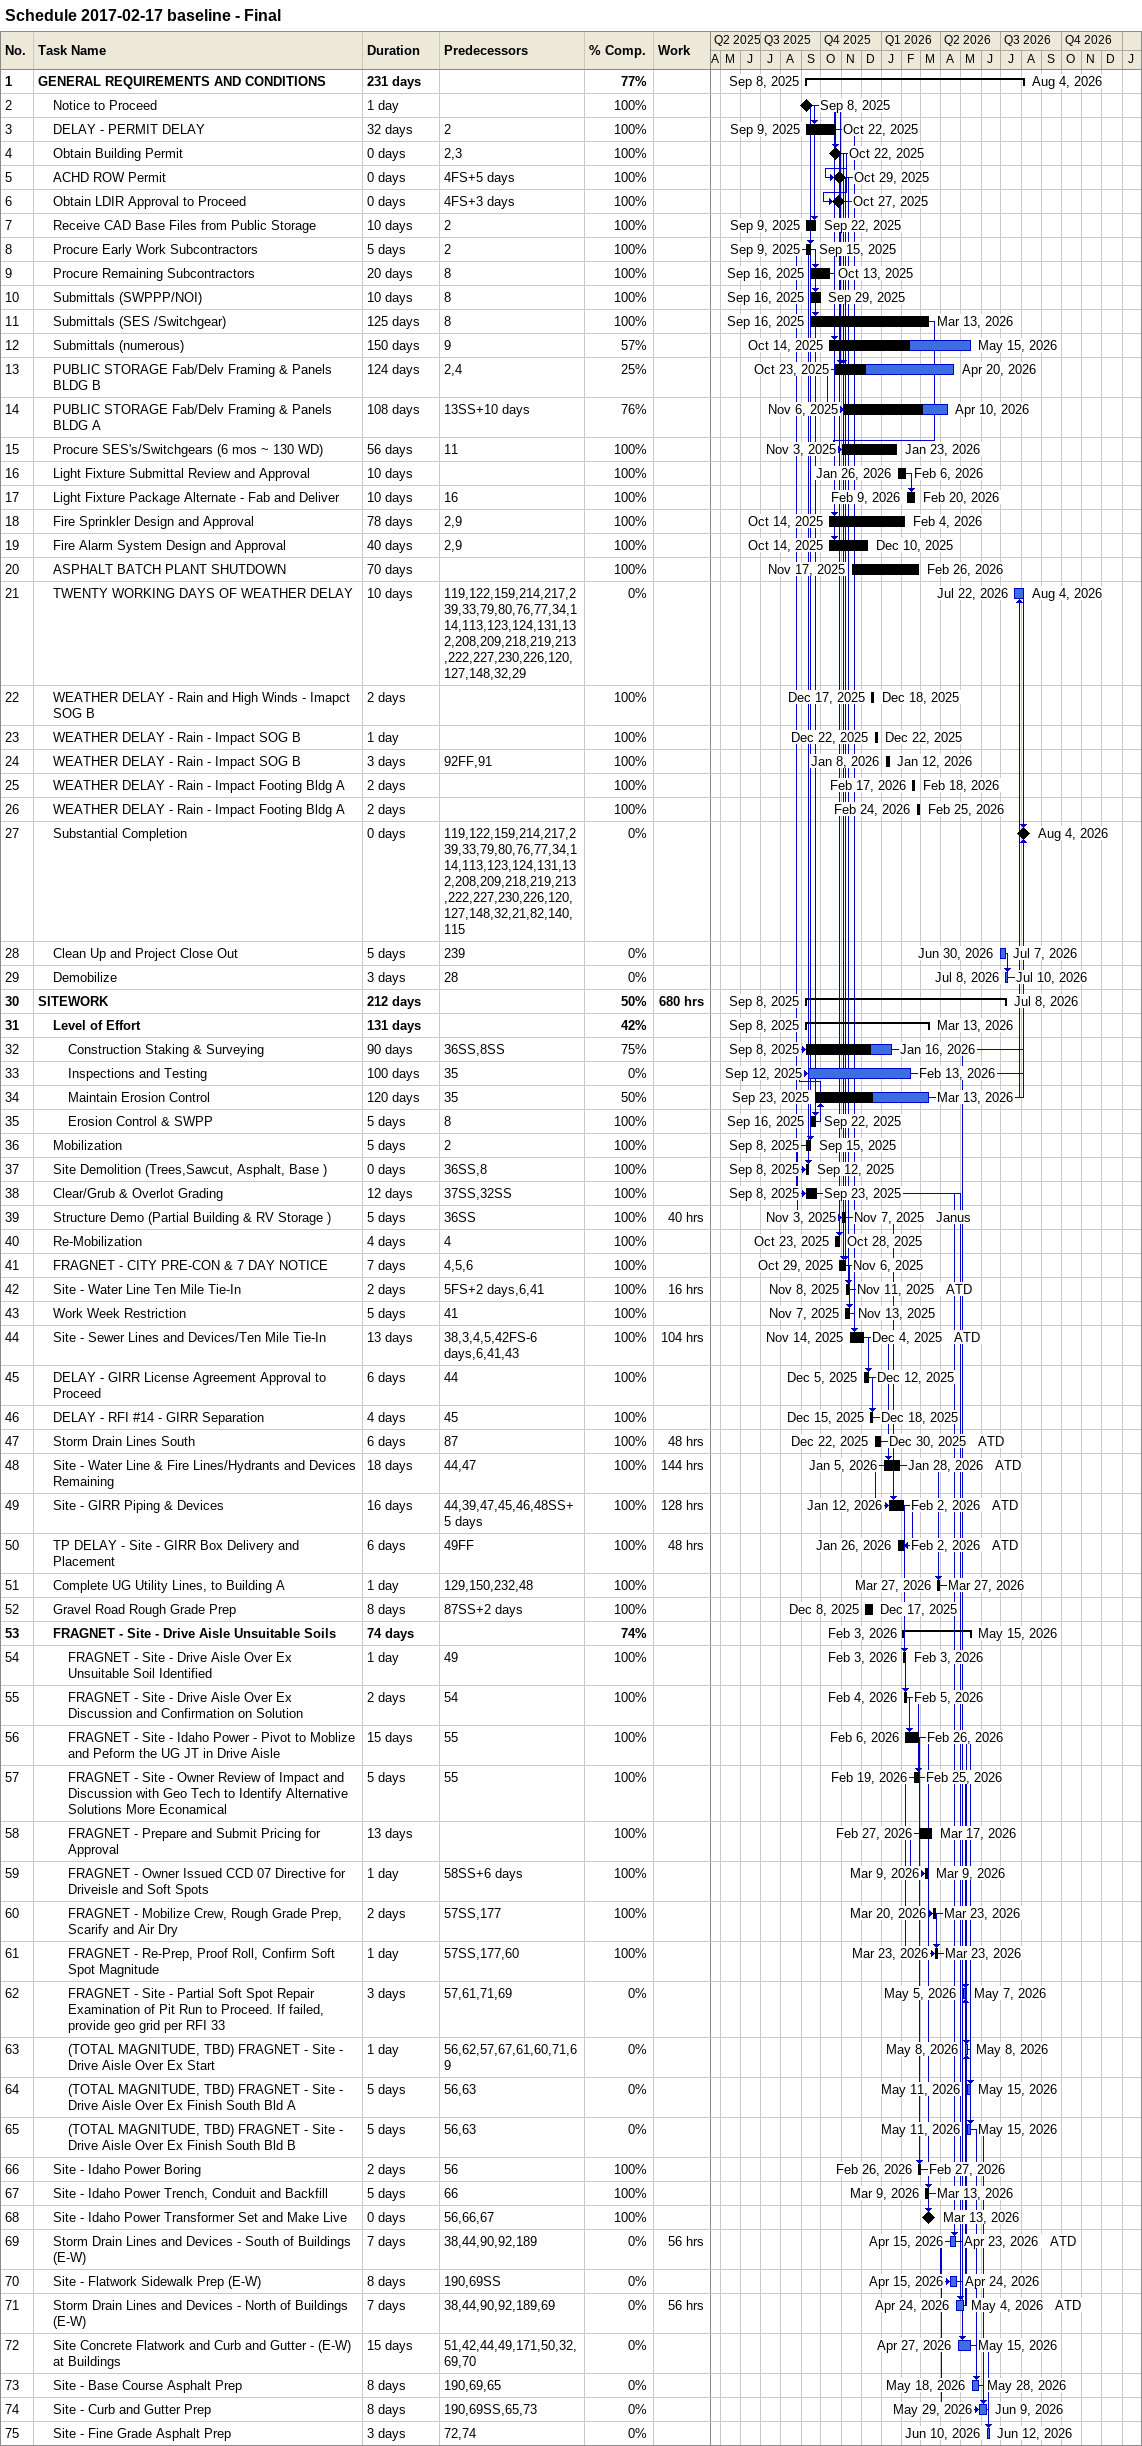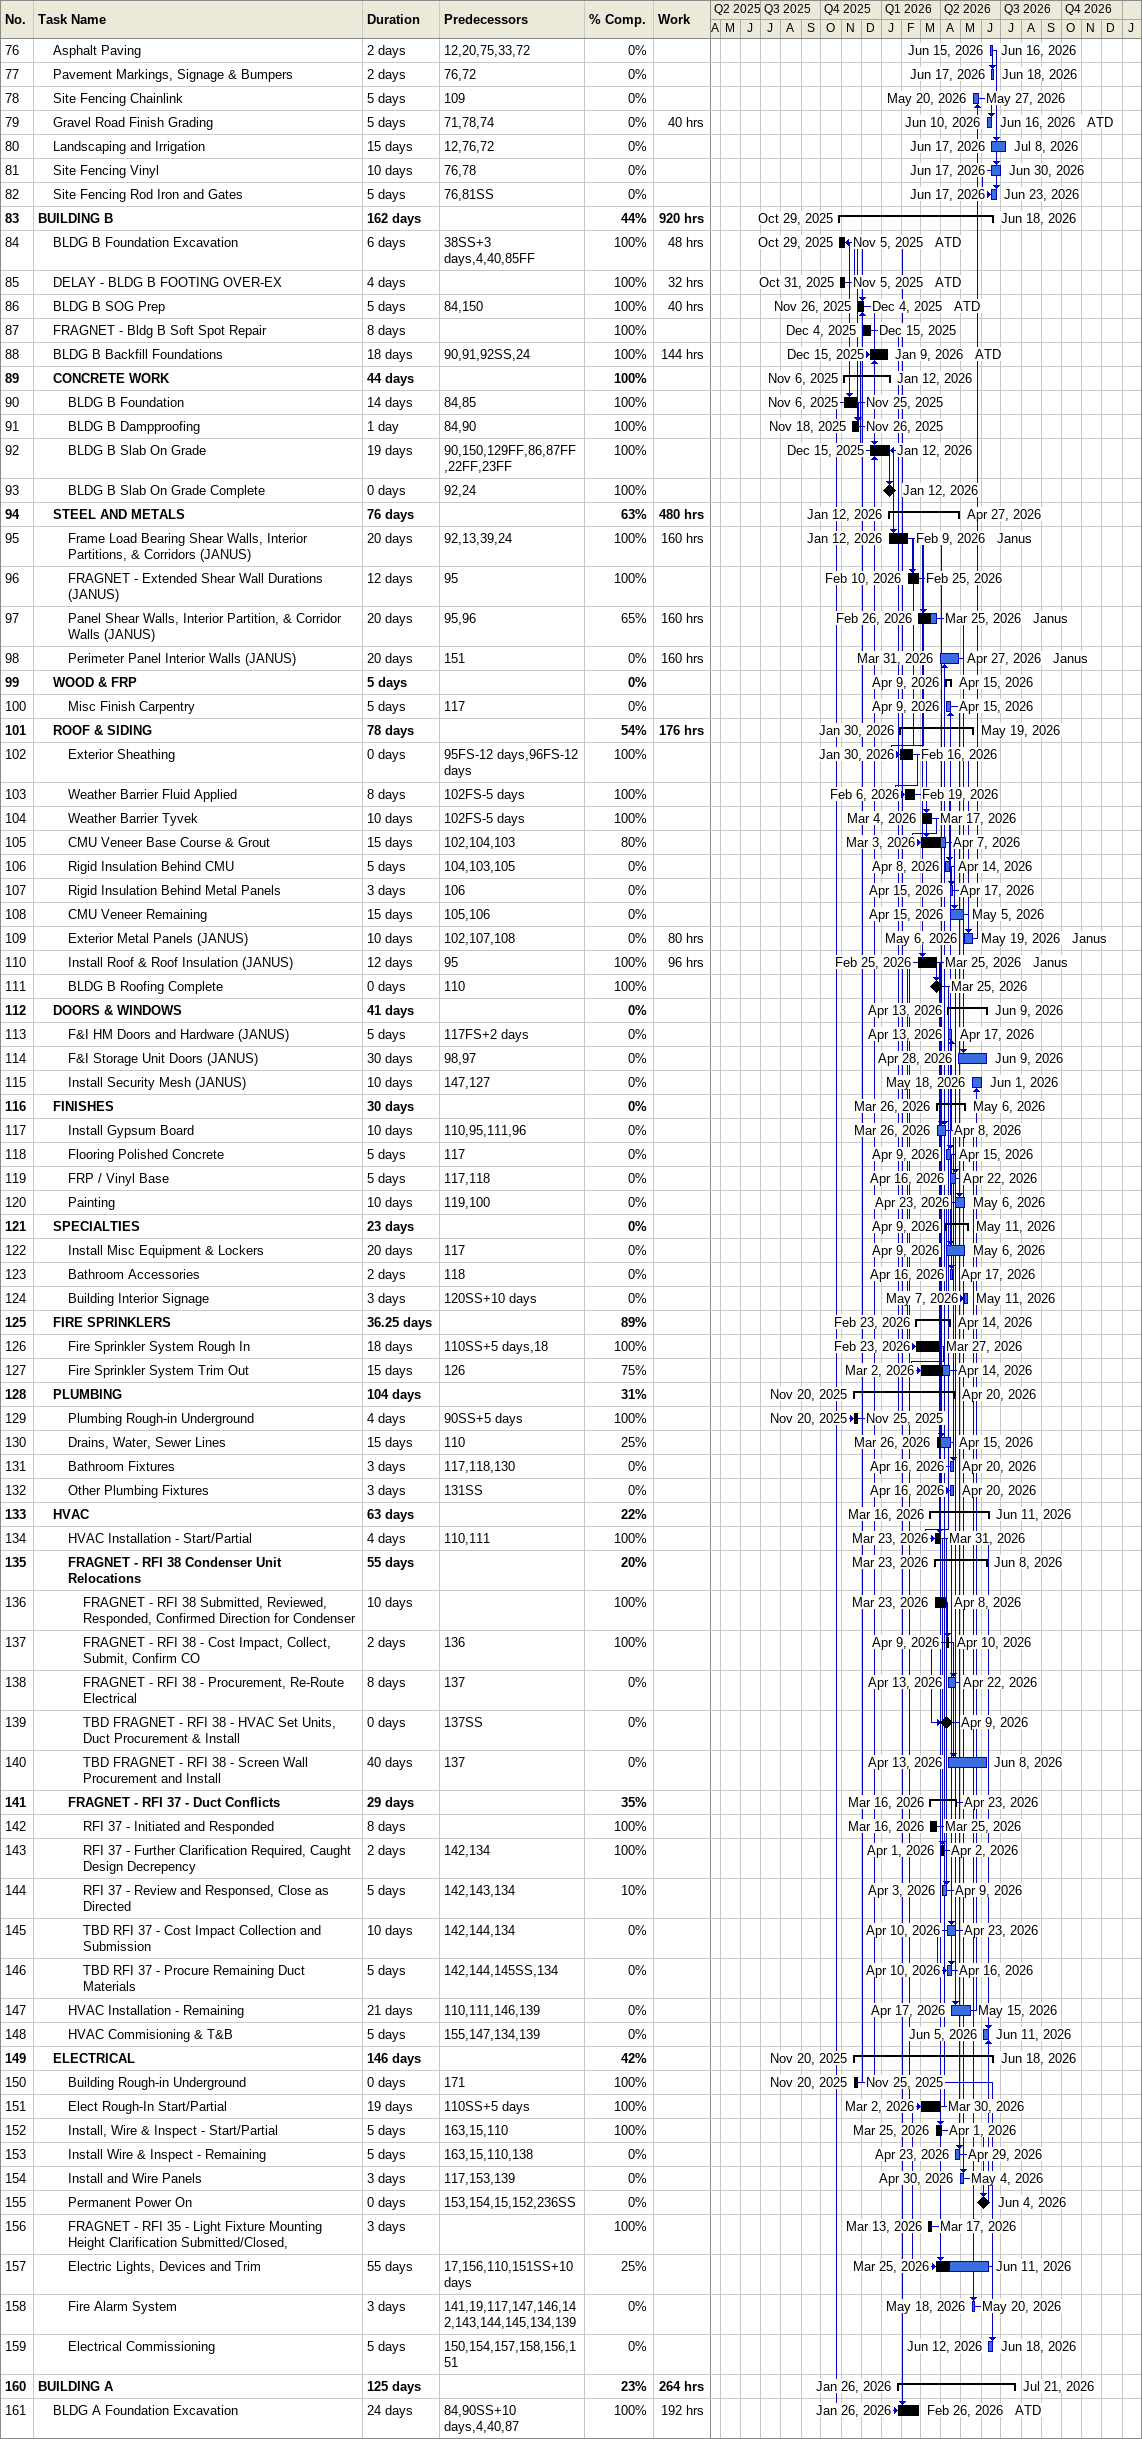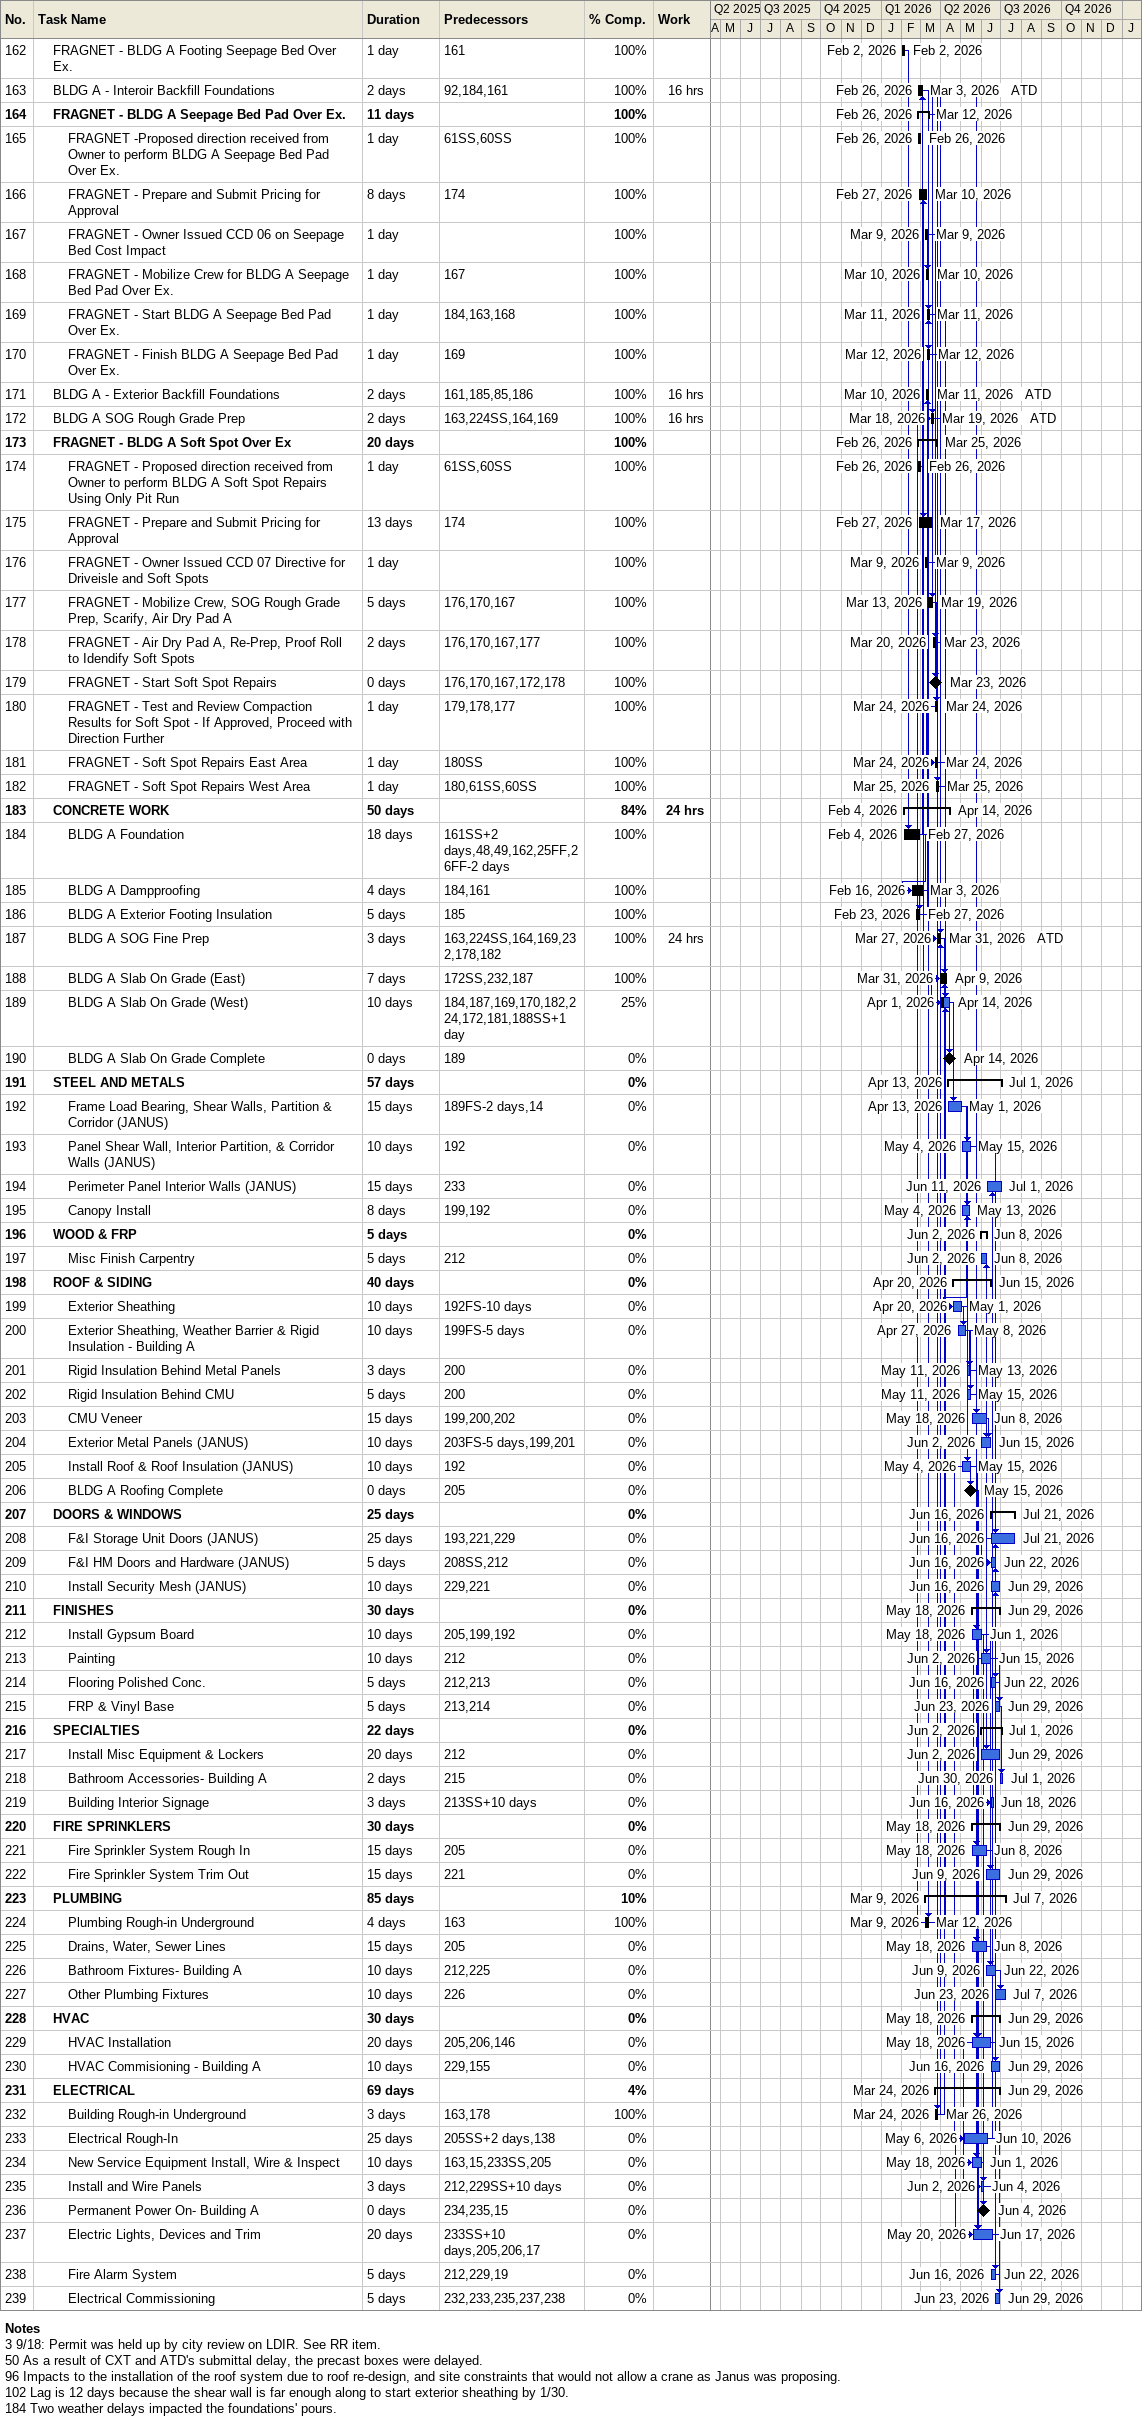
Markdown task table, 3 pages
Schedule 2017-02-17 baseline - Final

| ID | Level | Task | Duration | Start | Finish | Predecessors | Resources | % complete | Work (h) |
|---|---|---|---|---|---|---|---|---|---|
| 1 | 1 | **GENERAL REQUIREMENTS AND CONDITIONS** | 231d | 2025-09-08 | 2026-08-04 |  |  | 77 |  |
| 2 | 2 | Notice to Proceed | 1d | 2025-09-08 | 2025-09-08 |  |  | 100 |  |
| 3 | 2 | DELAY - PERMIT DELAY | 32d | 2025-09-09 | 2025-10-22 | 2 |  | 100 |  |
| 4 | 2 | Obtain Building Permit | 0d | 2025-10-22 | 2025-10-22 | 2, 3 |  | 100 |  |
| 5 | 2 | ACHD ROW Permit | 0d | 2025-10-29 | 2025-10-29 | 4FS+5d |  | 100 |  |
| 6 | 2 | Obtain LDIR Approval to Proceed | 0d | 2025-10-27 | 2025-10-27 | 4FS+3d |  | 100 |  |
| 7 | 2 | Receive CAD Base Files from Public Storage | 10d | 2025-09-09 | 2025-09-22 | 2 |  | 100 |  |
| 8 | 2 | Procure Early Work Subcontractors | 5d | 2025-09-09 | 2025-09-15 | 2 |  | 100 |  |
| 9 | 2 | Procure Remaining Subcontractors | 20d | 2025-09-16 | 2025-10-13 | 8 |  | 100 |  |
| 10 | 2 | Submittals (SWPPP/NOI) | 10d | 2025-09-16 | 2025-09-29 | 8 |  | 100 |  |
| 11 | 2 | Submittals (SES /Switchgear) | 125d | 2025-09-16 | 2026-03-13 | 8 |  | 100 |  |
| 12 | 2 | Submittals (numerous) | 150d | 2025-10-14 | 2026-05-15 | 9 |  | 57 |  |
| 13 | 2 | PUBLIC STORAGE Fab/Delv Framing & Panels BLDG B | 124d | 2025-10-23 | 2026-04-20 | 2, 4 |  | 25 |  |
| 14 | 2 | PUBLIC STORAGE Fab/Delv Framing & Panels BLDG A | 108d | 2025-11-06 | 2026-04-10 | 13SS+10d |  | 76 |  |
| 15 | 2 | Procure SES's/Switchgears (6 mos ~ 130 WD) | 56d | 2025-11-03 | 2026-01-23 | 11 |  | 100 |  |
| 16 | 2 | Light Fixture Submittal Review and Approval | 10d | 2026-01-26 | 2026-02-06 |  |  | 100 |  |
| 17 | 2 | Light Fixture Package Alternate - Fab and Deliver | 10d | 2026-02-09 | 2026-02-20 | 16 |  | 100 |  |
| 18 | 2 | Fire Sprinkler Design and Approval | 78d | 2025-10-14 | 2026-02-04 | 2, 9 |  | 100 |  |
| 19 | 2 | Fire Alarm System Design and Approval | 40d | 2025-10-14 | 2025-12-10 | 2, 9 |  | 100 |  |
| 20 | 2 | ASPHALT BATCH PLANT SHUTDOWN | 70d | 2025-11-17 | 2026-02-26 |  |  | 100 |  |
| 21 | 2 | TWENTY WORKING DAYS OF WEATHER DELAY | 10d | 2026-07-22 | 2026-08-04 | 119, 122, 159, 214, 217, 239, 33, 79, 80, 76, 77, 34, 114, 113, 123, 124, 131, 132, 208, 209, 218, 219, 213, 222, 227, 230, 226, 120, 127, 148, 32, 29 |  | 0 |  |
| 22 | 2 | WEATHER DELAY - Rain and High Winds - Imapct SOG B | 2d | 2025-12-17 | 2025-12-18 |  |  | 100 |  |
| 23 | 2 | WEATHER DELAY - Rain - Impact SOG B | 1d | 2025-12-22 | 2025-12-22 |  |  | 100 |  |
| 24 | 2 | WEATHER DELAY - Rain - Impact SOG B | 3d | 2026-01-08 | 2026-01-12 | 92FF, 91 |  | 100 |  |
| 25 | 2 | WEATHER DELAY - Rain - Impact Footing Bldg A | 2d | 2026-02-17 | 2026-02-18 |  |  | 100 |  |
| 26 | 2 | WEATHER DELAY - Rain - Impact Footing Bldg A | 2d | 2026-02-24 | 2026-02-25 |  |  | 100 |  |
| 27 | 2 | Substantial Completion | 0d | 2026-08-04 | 2026-08-04 | 119, 122, 159, 214, 217, 239, 33, 79, 80, 76, 77, 34, 114, 113, 123, 124, 131, 132, 208, 209, 218, 219, 213, 222, 227, 230, 226, 120, 127, 148, 32, 21, 82, 140, 115 |  | 0 |  |
| 28 | 2 | Clean Up and Project Close Out | 5d | 2026-06-30 | 2026-07-07 | 239 |  | 0 |  |
| 29 | 2 | Demobilize | 3d | 2026-07-08 | 2026-07-10 | 28 |  | 0 |  |
| 30 | 1 | **SITEWORK** | 212d | 2025-09-08 | 2026-07-08 |  |  | 50 | 680 |
| 31 | 2 | **Level of Effort** | 131d | 2025-09-08 | 2026-03-13 |  |  | 42 |  |
| 32 | 3 | Construction Staking & Surveying | 90d | 2025-09-08 | 2026-01-16 | 36SS, 8SS |  | 75 |  |
| 33 | 3 | Inspections and Testing | 100d | 2025-09-12 | 2026-02-13 | 35 |  | 0 |  |
| 34 | 3 | Maintain Erosion Control | 120d | 2025-09-23 | 2026-03-13 | 35 |  | 50 |  |
| 35 | 3 | Erosion Control & SWPP | 5d | 2025-09-16 | 2025-09-22 | 8 |  | 100 |  |
| 36 | 2 | Mobilization | 5d | 2025-09-08 | 2025-09-15 | 2 |  | 100 |  |
| 37 | 2 | Site Demolition (Trees,Sawcut, Asphalt, Base ) | 0d | 2025-09-08 | 2025-09-12 | 36SS, 8 |  | 100 |  |
| 38 | 2 | Clear/Grub & Overlot Grading | 12d | 2025-09-08 | 2025-09-23 | 37SS, 32SS |  | 100 |  |
| 39 | 2 | Structure Demo (Partial Building & RV Storage ) | 5d | 2025-11-03 | 2025-11-07 | 36SS | Janus | 100 | 40 |
| 40 | 2 | Re-Mobilization | 4d | 2025-10-23 | 2025-10-28 | 4 |  | 100 |  |
| 41 | 2 | FRAGNET - CITY PRE-CON & 7 DAY NOTICE | 7d | 2025-10-29 | 2025-11-06 | 4, 5, 6 |  | 100 |  |
| 42 | 2 | Site - Water Line Ten Mile Tie-In | 2d | 2025-11-08 | 2025-11-11 | 5FS+2d, 6, 41 | ATD | 100 | 16 |
| 43 | 2 | Work Week Restriction | 5d | 2025-11-07 | 2025-11-13 | 41 |  | 100 |  |
| 44 | 2 | Site - Sewer Lines and Devices/Ten Mile Tie-In | 13d | 2025-11-14 | 2025-12-04 | 38, 3, 4, 5, 42FS-6d, 6, 41, 43 | ATD | 100 | 104 |
| 45 | 2 | DELAY - GIRR License Agreement Approval to Proceed | 6d | 2025-12-05 | 2025-12-12 | 44 |  | 100 |  |
| 46 | 2 | DELAY - RFI #14 - GIRR Separation | 4d | 2025-12-15 | 2025-12-18 | 45 |  | 100 |  |
| 47 | 2 | Storm Drain Lines South | 6d | 2025-12-22 | 2025-12-30 | 87 | ATD | 100 | 48 |
| 48 | 2 | Site - Water Line & Fire Lines/Hydrants and Devices Remaining | 18d | 2026-01-05 | 2026-01-28 | 44, 47 | ATD | 100 | 144 |
| 49 | 2 | Site - GIRR Piping & Devices | 16d | 2026-01-12 | 2026-02-02 | 44, 39, 47, 45, 46, 48SS+5d | ATD | 100 | 128 |
| 50 | 2 | TP DELAY - Site - GIRR Box Delivery and Placement | 6d | 2026-01-26 | 2026-02-02 | 49FF | ATD | 100 | 48 |
| 51 | 2 | Complete UG Utility Lines, to Building A | 1d | 2026-03-27 | 2026-03-27 | 129, 150, 232, 48 |  | 100 |  |
| 52 | 2 | Gravel Road Rough Grade Prep | 8d | 2025-12-08 | 2025-12-17 | 87SS+2d |  | 100 |  |
| 53 | 2 | **FRAGNET - Site - Drive Aisle Unsuitable Soils** | 74d | 2026-02-03 | 2026-05-15 |  |  | 74 |  |
| 54 | 3 | FRAGNET - Site - Drive Aisle Over Ex Unsuitable Soil Identified | 1d | 2026-02-03 | 2026-02-03 | 49 |  | 100 |  |
| 55 | 3 | FRAGNET - Site - Drive Aisle Over Ex Discussion and Confirmation on Solution | 2d | 2026-02-04 | 2026-02-05 | 54 |  | 100 |  |
| 56 | 3 | FRAGNET - Site - Idaho Power - Pivot to Moblize and Peform the UG JT in Drive Aisle | 15d | 2026-02-06 | 2026-02-26 | 55 |  | 100 |  |
| 57 | 3 | FRAGNET - Site - Owner Review of Impact and Discussion with Geo Tech to Identify Alternative Solutions More Econamical | 5d | 2026-02-19 | 2026-02-25 | 55 |  | 100 |  |
| 58 | 3 | FRAGNET - Prepare and Submit Pricing for Approval | 13d | 2026-02-27 | 2026-03-17 |  |  | 100 |  |
| 59 | 3 | FRAGNET - Owner Issued CCD 07 Directive for Driveisle and Soft Spots | 1d | 2026-03-09 | 2026-03-09 | 58SS+6d |  | 100 |  |
| 60 | 3 | FRAGNET - Mobilize Crew, Rough Grade Prep, Scarify and Air Dry | 2d | 2026-03-20 | 2026-03-23 | 57SS, 177 |  | 100 |  |
| 61 | 3 | FRAGNET - Re-Prep, Proof Roll, Confirm Soft Spot Magnitude | 1d | 2026-03-23 | 2026-03-23 | 57SS, 177, 60 |  | 100 |  |
| 62 | 3 | FRAGNET - Site - Partial Soft Spot Repair Examination of Pit Run to Proceed. If failed, provide geo grid per RFI 33 | 3d | 2026-05-05 | 2026-05-07 | 57, 61, 71, 69 |  | 0 |  |
| 63 | 3 | (TOTAL MAGNITUDE, TBD) FRAGNET - Site - Drive Aisle Over Ex Start | 1d | 2026-05-08 | 2026-05-08 | 56, 62, 57, 67, 61, 60, 71, 69 |  | 0 |  |
| 64 | 3 | (TOTAL MAGNITUDE, TBD) FRAGNET - Site - Drive Aisle Over Ex Finish South Bld A | 5d | 2026-05-11 | 2026-05-15 | 56, 63 |  | 0 |  |
| 65 | 3 | (TOTAL MAGNITUDE, TBD) FRAGNET - Site - Drive Aisle Over Ex Finish South Bld B | 5d | 2026-05-11 | 2026-05-15 | 56, 63 |  | 0 |  |
| 66 | 2 | Site - Idaho Power Boring | 2d | 2026-02-26 | 2026-02-27 | 56 |  | 100 |  |
| 67 | 2 | Site - Idaho Power Trench, Conduit and Backfill | 5d | 2026-03-09 | 2026-03-13 | 66 |  | 100 |  |
| 68 | 2 | Site - Idaho Power Transformer Set and Make Live | 0d | 2026-03-13 | 2026-03-13 | 56, 66, 67 |  | 100 |  |
| 69 | 2 | Storm Drain Lines and Devices - South of Buildings (E-W) | 7d | 2026-04-15 | 2026-04-23 | 38, 44, 90, 92, 189 | ATD | 0 | 56 |
| 70 | 2 | Site - Flatwork Sidewalk Prep (E-W) | 8d | 2026-04-15 | 2026-04-24 | 190, 69SS |  | 0 |  |
| 71 | 2 | Storm Drain Lines and Devices - North of Buildings (E-W) | 7d | 2026-04-24 | 2026-05-04 | 38, 44, 90, 92, 189, 69 | ATD | 0 | 56 |
| 72 | 2 | Site Concrete Flatwork and Curb and Gutter - (E-W) at Buildings | 15d | 2026-04-27 | 2026-05-15 | 51, 42, 44, 49, 171, 50, 32, 69, 70 |  | 0 |  |
| 73 | 2 | Site - Base Course Asphalt Prep | 8d | 2026-05-18 | 2026-05-28 | 190, 69, 65 |  | 0 |  |
| 74 | 2 | Site - Curb and Gutter Prep | 8d | 2026-05-29 | 2026-06-09 | 190, 69SS, 65, 73 |  | 0 |  |
| 75 | 2 | Site - Fine Grade Asphalt Prep | 3d | 2026-06-10 | 2026-06-12 | 72, 74 |  | 0 |  |
| 76 | 2 | Asphalt Paving | 2d | 2026-06-15 | 2026-06-16 | 12, 20, 75, 33, 72 |  | 0 |  |
| 77 | 2 | Pavement Markings, Signage & Bumpers | 2d | 2026-06-17 | 2026-06-18 | 76, 72 |  | 0 |  |
| 78 | 2 | Site Fencing Chainlink | 5d | 2026-05-20 | 2026-05-27 | 109 |  | 0 |  |
| 79 | 2 | Gravel Road Finish Grading | 5d | 2026-06-10 | 2026-06-16 | 71, 78, 74 | ATD | 0 | 40 |
| 80 | 2 | Landscaping and Irrigation | 15d | 2026-06-17 | 2026-07-08 | 12, 76, 72 |  | 0 |  |
| 81 | 2 | Site Fencing Vinyl | 10d | 2026-06-17 | 2026-06-30 | 76, 78 |  | 0 |  |
| 82 | 2 | Site Fencing Rod Iron and Gates | 5d | 2026-06-17 | 2026-06-23 | 76, 81SS |  | 0 |  |
| 83 | 1 | **BUILDING B** | 162d | 2025-10-29 | 2026-06-18 |  |  | 44 | 920 |
| 84 | 2 | BLDG B Foundation Excavation | 6d | 2025-10-29 | 2025-11-05 | 38SS+3d, 4, 40, 85FF | ATD | 100 | 48 |
| 85 | 2 | DELAY - BLDG B FOOTING OVER-EX | 4d | 2025-10-31 | 2025-11-05 |  | ATD | 100 | 32 |
| 86 | 2 | BLDG B SOG Prep | 5d | 2025-11-26 | 2025-12-04 | 84, 150 | ATD | 100 | 40 |
| 87 | 2 | FRAGNET - Bldg B Soft Spot Repair | 8d | 2025-12-04 | 2025-12-15 |  |  | 100 |  |
| 88 | 2 | BLDG B Backfill Foundations | 18d | 2025-12-15 | 2026-01-09 | 90, 91, 92SS, 24 | ATD | 100 | 144 |
| 89 | 2 | **CONCRETE WORK** | 44d | 2025-11-06 | 2026-01-12 |  |  | 100 |  |
| 90 | 3 | BLDG B Foundation | 14d | 2025-11-06 | 2025-11-25 | 84, 85 |  | 100 |  |
| 91 | 3 | BLDG B Dampproofing | 1d | 2025-11-18 | 2025-11-26 | 84, 90 |  | 100 |  |
| 92 | 3 | BLDG B Slab On Grade | 19d | 2025-12-15 | 2026-01-12 | 90, 150, 129FF, 86, 87FF, 22FF, 23FF |  | 100 |  |
| 93 | 3 | BLDG B Slab On Grade Complete | 0d | 2026-01-12 | 2026-01-12 | 92, 24 |  | 100 |  |
| 94 | 2 | **STEEL AND METALS** | 76d | 2026-01-12 | 2026-04-27 |  |  | 63 | 480 |
| 95 | 3 | Frame Load Bearing Shear Walls, Interior Partitions, & Corridors (JANUS) | 20d | 2026-01-12 | 2026-02-09 | 92, 13, 39, 24 | Janus | 100 | 160 |
| 96 | 3 | FRAGNET - Extended Shear Wall Durations (JANUS) | 12d | 2026-02-10 | 2026-02-25 | 95 |  | 100 |  |
| 97 | 3 | Panel Shear Walls, Interior Partition, & Corridor Walls (JANUS) | 20d | 2026-02-26 | 2026-03-25 | 95, 96 | Janus | 65 | 160 |
| 98 | 3 | Perimeter Panel Interior Walls (JANUS) | 20d | 2026-03-31 | 2026-04-27 | 151 | Janus | 0 | 160 |
| 99 | 2 | **WOOD & FRP** | 5d | 2026-04-09 | 2026-04-15 |  |  | 0 |  |
| 100 | 3 | Misc Finish Carpentry | 5d | 2026-04-09 | 2026-04-15 | 117 |  | 0 |  |
| 101 | 2 | **ROOF & SIDING** | 78d | 2026-01-30 | 2026-05-19 |  |  | 54 | 176 |
| 102 | 3 | Exterior Sheathing | 0d | 2026-01-30 | 2026-02-16 | 95FS-12d, 96FS-12d |  | 100 |  |
| 103 | 3 | Weather Barrier Fluid Applied | 8d | 2026-02-06 | 2026-02-19 | 102FS-5d |  | 100 |  |
| 104 | 3 | Weather Barrier Tyvek | 10d | 2026-03-04 | 2026-03-17 | 102FS-5d |  | 100 |  |
| 105 | 3 | CMU Veneer Base Course & Grout | 15d | 2026-03-03 | 2026-04-07 | 102, 104, 103 |  | 80 |  |
| 106 | 3 | Rigid Insulation Behind CMU | 5d | 2026-04-08 | 2026-04-14 | 104, 103, 105 |  | 0 |  |
| 107 | 3 | Rigid Insulation Behind Metal Panels | 3d | 2026-04-15 | 2026-04-17 | 106 |  | 0 |  |
| 108 | 3 | CMU Veneer Remaining | 15d | 2026-04-15 | 2026-05-05 | 105, 106 |  | 0 |  |
| 109 | 3 | Exterior Metal Panels (JANUS) | 10d | 2026-05-06 | 2026-05-19 | 102, 107, 108 | Janus | 0 | 80 |
| 110 | 3 | Install Roof & Roof Insulation (JANUS) | 12d | 2026-02-25 | 2026-03-25 | 95 | Janus | 100 | 96 |
| 111 | 3 | BLDG B Roofing Complete | 0d | 2026-03-25 | 2026-03-25 | 110 |  | 100 |  |
| 112 | 2 | **DOORS & WINDOWS** | 41d | 2026-04-13 | 2026-06-09 |  |  | 0 |  |
| 113 | 3 | F&I HM Doors and Hardware (JANUS) | 5d | 2026-04-13 | 2026-04-17 | 117FS+2d |  | 0 |  |
| 114 | 3 | F&I Storage Unit Doors (JANUS) | 30d | 2026-04-28 | 2026-06-09 | 98, 97 |  | 0 |  |
| 115 | 3 | Install Security Mesh (JANUS) | 10d | 2026-05-18 | 2026-06-01 | 147, 127 |  | 0 |  |
| 116 | 2 | **FINISHES** | 30d | 2026-03-26 | 2026-05-06 |  |  | 0 |  |
| 117 | 3 | Install Gypsum Board | 10d | 2026-03-26 | 2026-04-08 | 110, 95, 111, 96 |  | 0 |  |
| 118 | 3 | Flooring Polished Concrete | 5d | 2026-04-09 | 2026-04-15 | 117 |  | 0 |  |
| 119 | 3 | FRP / Vinyl Base | 5d | 2026-04-16 | 2026-04-22 | 117, 118 |  | 0 |  |
| 120 | 3 | Painting | 10d | 2026-04-23 | 2026-05-06 | 119, 100 |  | 0 |  |
| 121 | 2 | **SPECIALTIES** | 23d | 2026-04-09 | 2026-05-11 |  |  | 0 |  |
| 122 | 3 | Install Misc Equipment & Lockers | 20d | 2026-04-09 | 2026-05-06 | 117 |  | 0 |  |
| 123 | 3 | Bathroom Accessories | 2d | 2026-04-16 | 2026-04-17 | 118 |  | 0 |  |
| 124 | 3 | Building Interior Signage | 3d | 2026-05-07 | 2026-05-11 | 120SS+10d |  | 0 |  |
| 125 | 2 | **FIRE SPRINKLERS** | 36.25d | 2026-02-23 | 2026-04-14 |  |  | 89 |  |
| 126 | 3 | Fire Sprinkler System Rough In | 18d | 2026-02-23 | 2026-03-27 | 110SS+5d, 18 |  | 100 |  |
| 127 | 3 | Fire Sprinkler System Trim Out | 15d | 2026-03-02 | 2026-04-14 | 126 |  | 75 |  |
| 128 | 2 | **PLUMBING** | 104d | 2025-11-20 | 2026-04-20 |  |  | 31 |  |
| 129 | 3 | Plumbing Rough-in Underground | 4d | 2025-11-20 | 2025-11-25 | 90SS+5d |  | 100 |  |
| 130 | 3 | Drains, Water, Sewer Lines | 15d | 2026-03-26 | 2026-04-15 | 110 |  | 25 |  |
| 131 | 3 | Bathroom Fixtures | 3d | 2026-04-16 | 2026-04-20 | 117, 118, 130 |  | 0 |  |
| 132 | 3 | Other Plumbing Fixtures | 3d | 2026-04-16 | 2026-04-20 | 131SS |  | 0 |  |
| 133 | 2 | **HVAC** | 63d | 2026-03-16 | 2026-06-11 |  |  | 22 |  |
| 134 | 3 | HVAC Installation - Start/Partial | 4d | 2026-03-23 | 2026-03-31 | 110, 111 |  | 100 |  |
| 135 | 3 | **FRAGNET - RFI 38 Condenser Unit Relocations** | 55d | 2026-03-23 | 2026-06-08 |  |  | 20 |  |
| 136 | 4 | FRAGNET - RFI 38 Submitted, Reviewed, Responded, Confirmed Direction for Condenser | 10d | 2026-03-23 | 2026-04-08 |  |  | 100 |  |
| 137 | 4 | FRAGNET - RFI 38 - Cost Impact, Collect, Submit, Confirm CO | 2d | 2026-04-09 | 2026-04-10 | 136 |  | 100 |  |
| 138 | 4 | FRAGNET - RFI 38 - Procurement, Re-Route Electrical | 8d | 2026-04-13 | 2026-04-22 | 137 |  | 0 |  |
| 139 | 4 | TBD FRAGNET - RFI 38 - HVAC Set Units, Duct Procurement & Install | 0d | 2026-04-09 | 2026-04-09 | 137SS |  | 0 |  |
| 140 | 4 | TBD FRAGNET - RFI 38 - Screen Wall Procurement and Install | 40d | 2026-04-13 | 2026-06-08 | 137 |  | 0 |  |
| 141 | 3 | **FRAGNET - RFI 37 - Duct Conflicts** | 29d | 2026-03-16 | 2026-04-23 |  |  | 35 |  |
| 142 | 4 | RFI 37 - Initiated and Responded | 8d | 2026-03-16 | 2026-03-25 |  |  | 100 |  |
| 143 | 4 | RFI 37 - Further Clarification Required, Caught Design Decrepency | 2d | 2026-04-01 | 2026-04-02 | 142, 134 |  | 100 |  |
| 144 | 4 | RFI 37 - Review and Responsed, Close as Directed | 5d | 2026-04-03 | 2026-04-09 | 142, 143, 134 |  | 10 |  |
| 145 | 4 | TBD RFI 37 - Cost Impact Collection and Submission | 10d | 2026-04-10 | 2026-04-23 | 142, 144, 134 |  | 0 |  |
| 146 | 4 | TBD RFI 37 - Procure Remaining Duct Materials | 5d | 2026-04-10 | 2026-04-16 | 142, 144, 145SS, 134 |  | 0 |  |
| 147 | 3 | HVAC Installation - Remaining | 21d | 2026-04-17 | 2026-05-15 | 110, 111, 146, 139 |  | 0 |  |
| 148 | 3 | HVAC Commisioning & T&B | 5d | 2026-06-05 | 2026-06-11 | 155, 147, 134, 139 |  | 0 |  |
| 149 | 2 | **ELECTRICAL** | 146d | 2025-11-20 | 2026-06-18 |  |  | 42 |  |
| 150 | 3 | Building Rough-in Underground | 0d | 2025-11-20 | 2025-11-25 | 171 |  | 100 |  |
| 151 | 3 | Elect Rough-In Start/Partial | 19d | 2026-03-02 | 2026-03-30 | 110SS+5d |  | 100 |  |
| 152 | 3 | Install, Wire & Inspect - Start/Partial | 5d | 2026-03-25 | 2026-04-01 | 163, 15, 110 |  | 100 |  |
| 153 | 3 | Install Wire & Inspect - Remaining | 5d | 2026-04-23 | 2026-04-29 | 163, 15, 110, 138 |  | 0 |  |
| 154 | 3 | Install and Wire Panels | 3d | 2026-04-30 | 2026-05-04 | 117, 153, 139 |  | 0 |  |
| 155 | 3 | Permanent Power On | 0d | 2026-06-04 | 2026-06-04 | 153, 154, 15, 152, 236SS |  | 0 |  |
| 156 | 3 | FRAGNET - RFI 35 - Light Fixture Mounting Height Clarification Submitted/Closed, | 3d | 2026-03-13 | 2026-03-17 |  |  | 100 |  |
| 157 | 3 | Electric Lights, Devices and Trim | 55d | 2026-03-25 | 2026-06-11 | 17, 156, 110, 151SS+10d |  | 25 |  |
| 158 | 3 | Fire Alarm System | 3d | 2026-05-18 | 2026-05-20 | 141, 19, 117, 147, 146, 142, 143, 144, 145, 134, 139 |  | 0 |  |
| 159 | 3 | Electrical Commissioning | 5d | 2026-06-12 | 2026-06-18 | 150, 154, 157, 158, 156, 151 |  | 0 |  |
| 160 | 1 | **BUILDING A** | 125d | 2026-01-26 | 2026-07-21 |  |  | 23 | 264 |
| 161 | 2 | BLDG A Foundation Excavation | 24d | 2026-01-26 | 2026-02-26 | 84, 90SS+10d, 4, 40, 87 | ATD | 100 | 192 |
| 162 | 2 | FRAGNET - BLDG A Footing Seepage Bed Over Ex. | 1d | 2026-02-02 | 2026-02-02 | 161 |  | 100 |  |
| 163 | 2 | BLDG A - Interoir Backfill Foundations | 2d | 2026-02-26 | 2026-03-03 | 92, 184, 161 | ATD | 100 | 16 |
| 164 | 2 | **FRAGNET - BLDG A Seepage Bed Pad Over Ex.** | 11d | 2026-02-26 | 2026-03-12 |  |  | 100 |  |
| 165 | 3 | FRAGNET -Proposed direction received from Owner to perform BLDG A Seepage Bed Pad Over Ex. | 1d | 2026-02-26 | 2026-02-26 | 61SS, 60SS |  | 100 |  |
| 166 | 3 | FRAGNET - Prepare and Submit Pricing for Approval | 8d | 2026-02-27 | 2026-03-10 | 174 |  | 100 |  |
| 167 | 3 | FRAGNET - Owner Issued CCD 06 on Seepage Bed Cost Impact | 1d | 2026-03-09 | 2026-03-09 |  |  | 100 |  |
| 168 | 3 | FRAGNET - Mobilize Crew for BLDG A Seepage Bed Pad Over Ex. | 1d | 2026-03-10 | 2026-03-10 | 167 |  | 100 |  |
| 169 | 3 | FRAGNET - Start BLDG A Seepage Bed Pad Over Ex. | 1d | 2026-03-11 | 2026-03-11 | 184, 163, 168 |  | 100 |  |
| 170 | 3 | FRAGNET - Finish BLDG A Seepage Bed Pad Over Ex. | 1d | 2026-03-12 | 2026-03-12 | 169 |  | 100 |  |
| 171 | 2 | BLDG A - Exterior Backfill Foundations | 2d | 2026-03-10 | 2026-03-11 | 161, 185, 85, 186 | ATD | 100 | 16 |
| 172 | 2 | BLDG A SOG Rough Grade Prep | 2d | 2026-03-18 | 2026-03-19 | 163, 224SS, 164, 169 | ATD | 100 | 16 |
| 173 | 2 | **FRAGNET - BLDG A Soft Spot Over Ex** | 20d | 2026-02-26 | 2026-03-25 |  |  | 100 |  |
| 174 | 3 | FRAGNET - Proposed direction received from Owner to perform BLDG A Soft Spot Repairs Using Only Pit Run | 1d | 2026-02-26 | 2026-02-26 | 61SS, 60SS |  | 100 |  |
| 175 | 3 | FRAGNET - Prepare and Submit Pricing for Approval | 13d | 2026-02-27 | 2026-03-17 | 174 |  | 100 |  |
| 176 | 3 | FRAGNET - Owner Issued CCD 07 Directive for Driveisle and Soft Spots | 1d | 2026-03-09 | 2026-03-09 |  |  | 100 |  |
| 177 | 3 | FRAGNET - Mobilize Crew, SOG Rough Grade Prep, Scarify, Air Dry Pad A | 5d | 2026-03-13 | 2026-03-19 | 176, 170, 167 |  | 100 |  |
| 178 | 3 | FRAGNET - Air Dry Pad A, Re-Prep, Proof Roll to Idendify Soft Spots | 2d | 2026-03-20 | 2026-03-23 | 176, 170, 167, 177 |  | 100 |  |
| 179 | 3 | FRAGNET - Start Soft Spot Repairs | 0d | 2026-03-23 | 2026-03-23 | 176, 170, 167, 172, 178 |  | 100 |  |
| 180 | 3 | FRAGNET - Test and Review Compaction Results for Soft Spot - If Approved, Proceed with Direction Further | 1d | 2026-03-24 | 2026-03-24 | 179, 178, 177 |  | 100 |  |
| 181 | 3 | FRAGNET - Soft Spot Repairs East Area | 1d | 2026-03-24 | 2026-03-24 | 180SS |  | 100 |  |
| 182 | 3 | FRAGNET - Soft Spot Repairs West Area | 1d | 2026-03-25 | 2026-03-25 | 180, 61SS, 60SS |  | 100 |  |
| 183 | 2 | **CONCRETE WORK** | 50d | 2026-02-04 | 2026-04-14 |  |  | 84 | 24 |
| 184 | 3 | BLDG A Foundation | 18d | 2026-02-04 | 2026-02-27 | 161SS+2d, 48, 49, 162, 25FF, 26FF-2d |  | 100 |  |
| 185 | 3 | BLDG A Dampproofing | 4d | 2026-02-16 | 2026-03-03 | 184, 161 |  | 100 |  |
| 186 | 3 | BLDG A Exterior Footing Insulation | 5d | 2026-02-23 | 2026-02-27 | 185 |  | 100 |  |
| 187 | 3 | BLDG A SOG Fine Prep | 3d | 2026-03-27 | 2026-03-31 | 163, 224SS, 164, 169, 232, 178, 182 | ATD | 100 | 24 |
| 188 | 3 | BLDG A Slab On Grade (East) | 7d | 2026-03-31 | 2026-04-09 | 172SS, 232, 187 |  | 100 |  |
| 189 | 3 | BLDG A Slab On Grade (West) | 10d | 2026-04-01 | 2026-04-14 | 184, 187, 169, 170, 182, 224, 172, 181, 188SS+1d |  | 25 |  |
| 190 | 3 | BLDG A Slab On Grade Complete | 0d | 2026-04-14 | 2026-04-14 | 189 |  | 0 |  |
| 191 | 2 | **STEEL AND METALS** | 57d | 2026-04-13 | 2026-07-01 |  |  | 0 |  |
| 192 | 3 | Frame Load Bearing, Shear Walls, Partition & Corridor (JANUS) | 15d | 2026-04-13 | 2026-05-01 | 189FS-2d, 14 |  | 0 |  |
| 193 | 3 | Panel Shear Wall, Interior Partition, & Corridor Walls (JANUS) | 10d | 2026-05-04 | 2026-05-15 | 192 |  | 0 |  |
| 194 | 3 | Perimeter Panel Interior Walls (JANUS) | 15d | 2026-06-11 | 2026-07-01 | 233 |  | 0 |  |
| 195 | 3 | Canopy Install | 8d | 2026-05-04 | 2026-05-13 | 199, 192 |  | 0 |  |
| 196 | 2 | **WOOD & FRP** | 5d | 2026-06-02 | 2026-06-08 |  |  | 0 |  |
| 197 | 3 | Misc Finish Carpentry | 5d | 2026-06-02 | 2026-06-08 | 212 |  | 0 |  |
| 198 | 2 | **ROOF & SIDING** | 40d | 2026-04-20 | 2026-06-15 |  |  | 0 |  |
| 199 | 3 | Exterior Sheathing | 10d | 2026-04-20 | 2026-05-01 | 192FS-10d |  | 0 |  |
| 200 | 3 | Exterior Sheathing, Weather Barrier & Rigid Insulation - Building A | 10d | 2026-04-27 | 2026-05-08 | 199FS-5d |  | 0 |  |
| 201 | 3 | Rigid Insulation Behind Metal Panels | 3d | 2026-05-11 | 2026-05-13 | 200 |  | 0 |  |
| 202 | 3 | Rigid Insulation Behind CMU | 5d | 2026-05-11 | 2026-05-15 | 200 |  | 0 |  |
| 203 | 3 | CMU Veneer | 15d | 2026-05-18 | 2026-06-08 | 199, 200, 202 |  | 0 |  |
| 204 | 3 | Exterior Metal Panels (JANUS) | 10d | 2026-06-02 | 2026-06-15 | 203FS-5d, 199, 201 |  | 0 |  |
| 205 | 3 | Install Roof & Roof Insulation (JANUS) | 10d | 2026-05-04 | 2026-05-15 | 192 |  | 0 |  |
| 206 | 3 | BLDG A Roofing Complete | 0d | 2026-05-15 | 2026-05-15 | 205 |  | 0 |  |
| 207 | 2 | **DOORS & WINDOWS** | 25d | 2026-06-16 | 2026-07-21 |  |  | 0 |  |
| 208 | 3 | F&I Storage Unit Doors (JANUS) | 25d | 2026-06-16 | 2026-07-21 | 193, 221, 229 |  | 0 |  |
| 209 | 3 | F&I HM Doors and Hardware (JANUS) | 5d | 2026-06-16 | 2026-06-22 | 208SS, 212 |  | 0 |  |
| 210 | 3 | Install Security Mesh (JANUS) | 10d | 2026-06-16 | 2026-06-29 | 229, 221 |  | 0 |  |
| 211 | 2 | **FINISHES** | 30d | 2026-05-18 | 2026-06-29 |  |  | 0 |  |
| 212 | 3 | Install Gypsum Board | 10d | 2026-05-18 | 2026-06-01 | 205, 199, 192 |  | 0 |  |
| 213 | 3 | Painting | 10d | 2026-06-02 | 2026-06-15 | 212 |  | 0 |  |
| 214 | 3 | Flooring Polished Conc. | 5d | 2026-06-16 | 2026-06-22 | 212, 213 |  | 0 |  |
| 215 | 3 | FRP & Vinyl Base | 5d | 2026-06-23 | 2026-06-29 | 213, 214 |  | 0 |  |
| 216 | 2 | **SPECIALTIES** | 22d | 2026-06-02 | 2026-07-01 |  |  | 0 |  |
| 217 | 3 | Install Misc Equipment & Lockers | 20d | 2026-06-02 | 2026-06-29 | 212 |  | 0 |  |
| 218 | 3 | Bathroom Accessories- Building A | 2d | 2026-06-30 | 2026-07-01 | 215 |  | 0 |  |
| 219 | 3 | Building Interior Signage | 3d | 2026-06-16 | 2026-06-18 | 213SS+10d |  | 0 |  |
| 220 | 2 | **FIRE SPRINKLERS** | 30d | 2026-05-18 | 2026-06-29 |  |  | 0 |  |
| 221 | 3 | Fire Sprinkler System Rough In | 15d | 2026-05-18 | 2026-06-08 | 205 |  | 0 |  |
| 222 | 3 | Fire Sprinkler System Trim Out | 15d | 2026-06-09 | 2026-06-29 | 221 |  | 0 |  |
| 223 | 2 | **PLUMBING** | 85d | 2026-03-09 | 2026-07-07 |  |  | 10 |  |
| 224 | 3 | Plumbing Rough-in Underground | 4d | 2026-03-09 | 2026-03-12 | 163 |  | 100 |  |
| 225 | 3 | Drains, Water, Sewer Lines | 15d | 2026-05-18 | 2026-06-08 | 205 |  | 0 |  |
| 226 | 3 | Bathroom Fixtures- Building A | 10d | 2026-06-09 | 2026-06-22 | 212, 225 |  | 0 |  |
| 227 | 3 | Other Plumbing Fixtures | 10d | 2026-06-23 | 2026-07-07 | 226 |  | 0 |  |
| 228 | 2 | **HVAC** | 30d | 2026-05-18 | 2026-06-29 |  |  | 0 |  |
| 229 | 3 | HVAC Installation | 20d | 2026-05-18 | 2026-06-15 | 205, 206, 146 |  | 0 |  |
| 230 | 3 | HVAC Commisioning - Building A | 10d | 2026-06-16 | 2026-06-29 | 229, 155 |  | 0 |  |
| 231 | 2 | **ELECTRICAL** | 69d | 2026-03-24 | 2026-06-29 |  |  | 4 |  |
| 232 | 3 | Building Rough-in Underground | 3d | 2026-03-24 | 2026-03-26 | 163, 178 |  | 100 |  |
| 233 | 3 | Electrical Rough-In | 25d | 2026-05-06 | 2026-06-10 | 205SS+2d, 138 |  | 0 |  |
| 234 | 3 | New Service Equipment Install, Wire & Inspect | 10d | 2026-05-18 | 2026-06-01 | 163, 15, 233SS, 205 |  | 0 |  |
| 235 | 3 | Install and Wire Panels | 3d | 2026-06-02 | 2026-06-04 | 212, 229SS+10d |  | 0 |  |
| 236 | 3 | Permanent Power On- Building A | 0d | 2026-06-04 | 2026-06-04 | 234, 235, 15 |  | 0 |  |
| 237 | 3 | Electric Lights, Devices and Trim | 20d | 2026-05-20 | 2026-06-17 | 233SS+10d, 205, 206, 17 |  | 0 |  |
| 238 | 3 | Fire Alarm System | 5d | 2026-06-16 | 2026-06-22 | 212, 229, 19 |  | 0 |  |
| 239 | 3 | Electrical Commissioning | 5d | 2026-06-23 | 2026-06-29 | 232, 233, 235, 237, 238 |  | 0 |  |

Notes
- 3: 9/18: Permit was held up by city review on LDIR. See RR item.
- 50: As a result of CXT and ATD's submittal delay, the precast boxes were delayed.
- 96: Impacts to the installation of the roof system due to roof re-design, and site constraints that would not allow a crane as Janus was proposing.
- 102: Lag is 12 days because the shear wall is far enough along to start exterior sheathing by 1/30.
- 184: Two weather delays impacted the foundations' pours.
